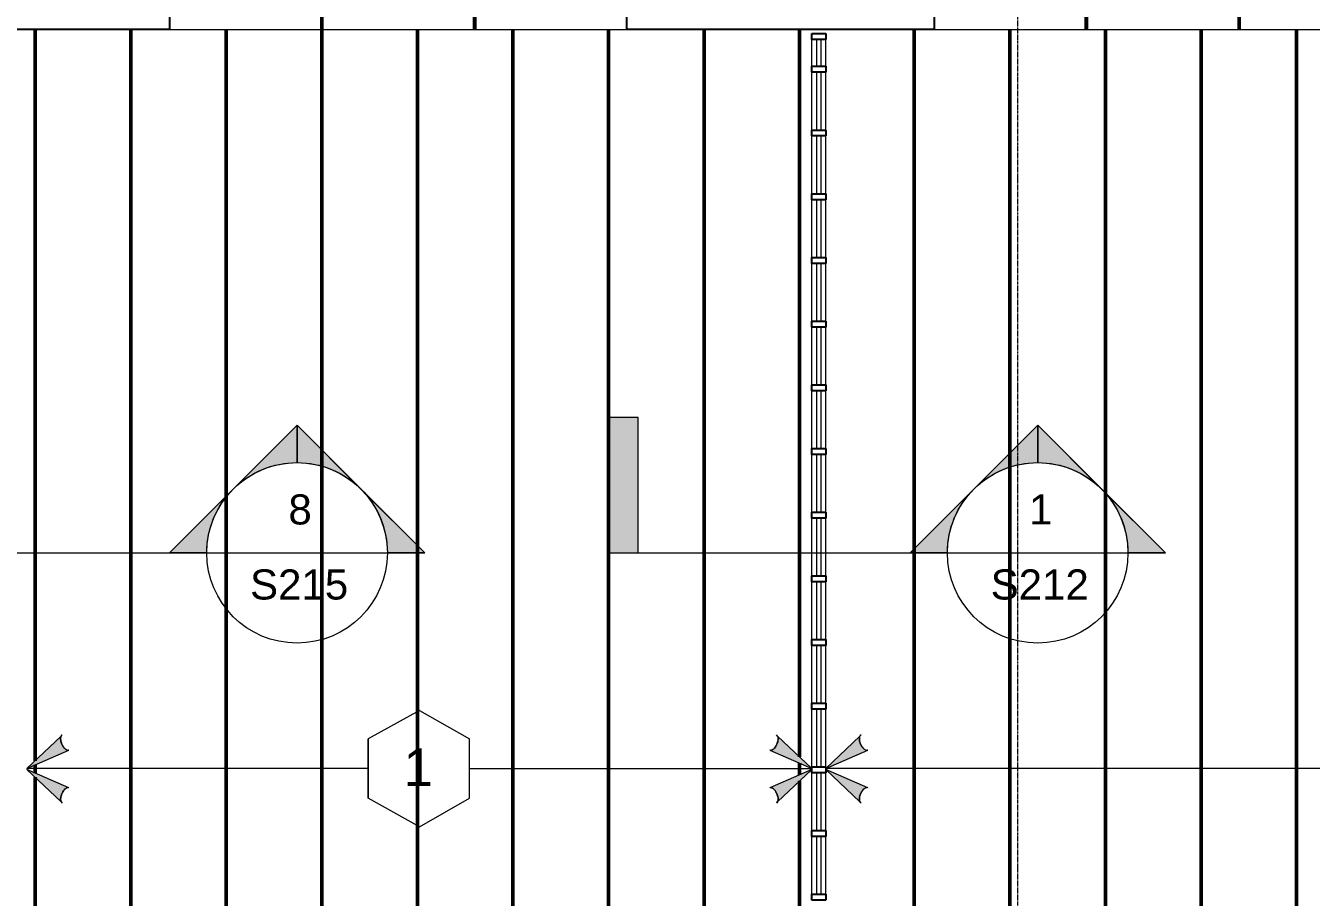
# Model space of a CAD drawing. Header units: inches. Extents: x -4036 to -1914, y 2 to 12338.
# Drawn here: x -3403.5 to -3080.6, y 10596.5 to 10815.5 of the extents above; entities that cross this region are included whole.
import ezdxf

# ---------------------------------------------------------------- set-up
doc = ezdxf.new("R2010")
doc.units = ezdxf.units.IN
doc.header["$MEASUREMENT"] = 0
doc.linetypes.add('Línea de rejilla', pattern=[0.875, 0.5, -0.125, 0.125, -0.125])
for name, color, linetype, lineweight in [('A-ANNO-NOTE', 131, 'Continuous', 9), ('A-DETL-GENF', 92, 'Continuous', 9), ('A-GLAZ-CURT', 52, 'Continuous', 9), ('A-GLAZ-CWMG', 51, 'Continuous', 9), ('G-ANNO-SYMB', 111, 'Continuous', 9), ('I-WALL', 2, 'Continuous', 9), ('S-BEAM', 12, 'Continuous', 9), ('S-BEAM-ANLY', 10, 'Continuous', 50), ('S-GRID', 1, 'Continuous', 9)]:
    doc.layers.add(name, color=color, linetype=linetype, lineweight=lineweight)
doc.styles.add('Arial', font='arial.ttf', dxfattribs={"height": 9.448819})
doc.styles.add('Arial_2', font='arial.ttf', dxfattribs={"height": 7.559055})

# ---------------------------------------------------------------- blocks, each defined once
blk = doc.blocks.new('Rectangular Mullion - 3 1_2_-1273354-FRAMING PLAN - 2ND FLOOR')
at = {"layer": 'A-GLAZ-CWMG'}
for p, q in [((-3206.07, 10805.26), (-3206.07, 10811.99)), ((-3202.57, 10805.26), (-3202.57, 10811.99))]:
    blk.add_line(p, q, dxfattribs=at)
blk = doc.blocks.new('Rectangular Mullion - 3 1_2_-735869-FRAMING PLAN - 2ND FLOOR')
at = {"layer": 'A-GLAZ-CWMG', "lineweight": 25}
for p, q in [((0, 1.75), (-1.5, 1.75)), ((-1.5, 1.75), (-1.5, -1.75)), ((0, -1.75), (0, 1.75)), ((-1.5, -1.75), (0, -1.75))]:
    blk.add_line(p, q, dxfattribs=at)
blk = doc.blocks.new('System Panel - PlyWood-764936-FRAMING PLAN - 2ND FLOOR')
at = {"layer": 'A-GLAZ-CURT', "lineweight": 18}
for p, q in [((-7.25, -0.5), (-7.25, 0.5)), ((-7.25, 0.5), (7.25, 0.5)), ((7.25, 0.5), (7.25, -0.5)), ((7.25, -0.5), (-7.25, -0.5))]:
    blk.add_line(p, q, dxfattribs=at)
blk = doc.blocks.new('Rectangular Mullion - 3 1_2_-735841-FRAMING PLAN - 2ND FLOOR')
at = {"layer": 'A-GLAZ-CWMG'}
for p, q in [((-3206.07, 10485.26), (-3206.07, 10499.76)), ((-3202.57, 10485.26), (-3202.57, 10499.76))]:
    blk.add_line(p, q, dxfattribs=at)
blk = doc.blocks.new('Rectangular Mullion - 3 1_2_-735844-FRAMING PLAN - 2ND FLOOR')
at = {"layer": 'A-GLAZ-CWMG', "lineweight": 25}
for p, q in [((0.75, 1.75), (-0.75, 1.75)), ((-0.75, 1.75), (-0.75, -1.75)), ((0.75, -1.75), (0.75, 1.75)), ((-0.75, -1.75), (0.75, -1.75))]:
    blk.add_line(p, q, dxfattribs=at)
blk = doc.blocks.new('TRUSS - 22_-1507224-FRAMING PLAN - 2ND FLOOR')
at = {"layer": 'S-BEAM'}
for p, q in [((-160.51, 0), (-183.66, 0)), ((27.72, 0), (-155.01, 0)), ((32.18, 0), (29.29, 0)), ((183.94, 0), (33.74, 0))]:
    blk.add_line(p, q, dxfattribs=at)
blk = doc.blocks.new('TRUSS - 22_-V61-FRAMING PLAN - 2ND FLOOR')
at = {"layer": 'S-BEAM'}
for p, q in [((-160.5125, 0), (-183.6625, 0)), ((183.9375, 0), (-155.0125, 0))]:
    blk.add_line(p, q, dxfattribs=at)
blk = doc.blocks.new('TRUSS - 22_-1507207-FRAMING PLAN - 2ND FLOOR')
at = {"layer": 'S-BEAM'}
for p, q in [((-169.5125, 0), (-192.6625, 0)), ((192.9375, 0), (-164.0125, 0))]:
    blk.add_line(p, q, dxfattribs=at)
blk = doc.blocks.new('TRUSS - 22_-V62-FRAMING PLAN - 2ND FLOOR')
at = {"layer": 'S-BEAM'}
for p, q in [((-169.51, 0), (-192.66, 0)), ((19.67, 0), (-164.01, 0)), ((22.75, 0), (20.71, 0)), ((192.94, 0), (23.79, 0))]:
    blk.add_line(p, q, dxfattribs=at)
blk = doc.blocks.new('TRUSS - 22_-V63-FRAMING PLAN - 2ND FLOOR')
at = {"layer": 'S-BEAM'}
for p, q in [((164.0125, 0), (-192.9375, 0)), ((192.6625, 0), (169.5125, 0))]:
    blk.add_line(p, q, dxfattribs=at)
blk = doc.blocks.new('TRUSS - 22_-V64-FRAMING PLAN - 2ND FLOOR')
at = {"layer": 'S-BEAM'}
for p, q in [((155.0125, 0), (-183.9375, 0)), ((183.6625, 0), (160.5125, 0))]:
    blk.add_line(p, q, dxfattribs=at)
blk = doc.blocks.new('System Panel - PlyWood-1273358-FRAMING PLAN - 2ND FLOOR')
at = {"layer": 'A-GLAZ-CURT', "lineweight": 18}
for p, q in [((-3.36, -0.5), (-3.36, 0.5)), ((-3.36, 0.5), (3.36, 0.5)), ((3.36, 0.5), (3.36, -0.5)), ((3.36, -0.5), (-3.36, -0.5))]:
    blk.add_line(p, q, dxfattribs=at)
blk = doc.blocks.new('TRUSSES - TRUSSES-1143614-FRAMING PLAN - 2ND FLOOR')
at = {"layer": 'A-DETL-GENF'}
h = blk.add_hatch(color=256, dxfattribs=at)
h.paths.add_polyline_path([(-133.65, 8.4), (-142.16, 0.26), (-131.89, 4.79), (-132.1, 4.81), (-132.33, 4.9), (-132.56, 5.06), (-133.02, 5.53), (-133.41, 6.17), (-133.68, 6.89), (-133.8, 7.59), (-133.74, 8.17)], flags=0)
h.paths.add_polyline_path([(-142.25, 0), (-133.65, -8.17), (-133.74, -7.95), (-133.79, -7.68), (-133.76, -7.02), (-133.56, -6.3), (-133.23, -5.61), (-132.8, -5.04), (-132.33, -4.68), (-132.1, -4.59), (-131.89, -4.56), (-131.7, -4.6), (-142.16, -0.04)], flags=0)
h = blk.add_hatch(color=256, dxfattribs=at)
h.paths.add_polyline_path([(133.65, 8.4), (133.74, 8.17), (133.79, 7.9), (133.76, 7.25), (133.56, 6.53), (133.23, 5.84), (132.8, 5.27), (132.33, 4.9), (132.1, 4.81), (131.89, 4.79), (131.7, 4.83), (142.25, 0.23)], flags=0)
h.paths.add_polyline_path([(142.25, 0), (131.89, -4.56), (132.1, -4.59), (132.33, -4.68), (132.56, -4.83), (133.02, -5.31), (133.41, -5.95), (133.68, -6.66), (133.8, -7.36), (133.74, -7.95), (133.65, -8.17)], flags=0)
for p, q in [((0, 14.61), (-12.61, 7.43)), ((0, 14.61), (12.85, 7.43)), ((-133.65, 8.4), (-142.25, 0.23)), ((-133.65, 8.4), (-133.37, 8.66)), ((-12.61, 7.43), (-12.61, -7.43)), ((12.85, -7.43), (12.85, 7.43)), ((12.85, 7.43), (12.85, -7.43)), ((133.65, 8.4), (133.37, 8.66)), ((142.25, 0.23), (133.65, 8.4)), ((-142.25, 0.23), (-131.7, 4.83)), ((131.7, 4.83), (142.25, 0.23)), ((-142.25, 0), (-133.65, -8.17)), ((-131.7, -4.6), (-142.25, 0)), ((-12.61, 0), (-142.25, 0)), ((12.85, 0), (142.25, 0)), ((142.25, 0), (131.7, -4.6)), ((133.65, -8.17), (142.25, 0)), ((-133.65, -8.17), (-133.37, -8.43)), ((0, -14.56), (-12.61, -7.43)), ((0, -14.56), (12.85, -7.43)), ((133.65, -8.17), (133.37, -8.43))]:
    blk.add_line(p, q, dxfattribs=at)
for centre, major_axis, start_param, end_param in [((-132.54, 6.74), (-0.84, 1.91), 0.527907, 1.031328), ((-132.54, 6.74), (-0.84, 1.91), 1.058732, 1.553534), ((-132.54, 6.74), (-0.84, 1.91), 0, 0.515859), ((132.54, 6.74), (0.84, 1.91), 5.767326, 6.283185), ((132.54, 6.74), (0.84, 1.91), 4.729651, 5.224453), ((132.54, 6.74), (0.84, 1.91), 5.251857, 5.755279), ((-132.54, 6.74), (-0.84, 1.91), 1.586991, 2.08013), ((-132.54, 6.74), (-0.84, 1.91), 2.111632, 2.609761), ((-132.54, 6.74), (-0.84, 1.91), 2.630892, 3.141593), ((132.54, 6.74), (0.84, 1.91), 3.141593, 3.652293), ((132.54, 6.74), (0.84, 1.91), 3.673425, 4.171554), ((132.54, 6.74), (0.84, 1.91), 4.203055, 4.696194), ((-132.54, -6.52), (0.84, 1.91), 1.588058, 2.082861), ((-132.54, -6.52), (0.84, 1.91), 1.061463, 1.554602), ((-132.54, -6.52), (0.84, 1.91), 0.531832, 1.029961), ((-132.54, -6.52), (0.84, 1.91), 0, 0.5107), ((132.54, -6.52), (-0.84, 1.91), 5.772485, 6.283185), ((132.54, -6.52), (-0.84, 1.91), 5.253224, 5.751353), ((132.54, -6.52), (-0.84, 1.91), 4.728584, 5.221723), ((132.54, -6.52), (-0.84, 1.91), 4.200325, 4.695127), ((-132.54, -6.52), (0.84, 1.91), 2.110265, 2.613686), ((-132.54, -6.52), (0.84, 1.91), 2.625734, 3.141593), ((132.54, -6.52), (-0.84, 1.91), 3.141593, 3.657452), ((132.54, -6.52), (-0.84, 1.91), 3.669499, 4.172921)]:
    blk.add_ellipse(centre, major_axis=major_axis, ratio=0.493649, start_param=start_param, end_param=end_param, dxfattribs=at)
for points, knots in [([(-131.7, 4.83), (-131.76, 4.81), (-131.89, 4.78), (-132.1, 4.8), (-132.33, 4.89), (-132.64, 5.1), (-133.03, 5.5), (-133.43, 6.16), (-133.73, 6.96), (-133.83, 7.64), (-133.77, 8.12), (-133.7, 8.31), (-133.65, 8.4)], [0, 0, 0, 0, 0.066667, 0.133333, 0.2, 0.266667, 0.4, 0.533333, 0.666667, 0.833333, 0.916667, 1, 1, 1, 1]), ([(133.65, 8.4), (133.69, 8.33), (133.75, 8.18), (133.81, 7.82), (133.79, 7.26), (133.59, 6.52), (133.26, 5.84), (132.86, 5.3), (132.44, 4.94), (132.11, 4.79), (131.86, 4.78), (131.76, 4.81), (131.7, 4.83)], [0, 0, 0, 0, 0.066667, 0.133333, 0.266667, 0.4, 0.533333, 0.65, 0.766667, 0.883333, 0.941667, 1, 1, 1, 1]), ([(-133.65, -8.17), (-133.69, -8.1), (-133.75, -7.96), (-133.81, -7.59), (-133.79, -7.03), (-133.59, -6.3), (-133.26, -5.62), (-132.86, -5.08), (-132.44, -4.71), (-132.11, -4.57), (-131.86, -4.55), (-131.76, -4.58), (-131.7, -4.6)], [0, 0, 0, 0, 0.066667, 0.133333, 0.266667, 0.4, 0.533333, 0.65, 0.766667, 0.883333, 0.941667, 1, 1, 1, 1]), ([(131.7, -4.6), (131.76, -4.58), (131.89, -4.55), (132.1, -4.57), (132.33, -4.67), (132.64, -4.87), (133.03, -5.28), (133.43, -5.93), (133.73, -6.73), (133.83, -7.41), (133.77, -7.9), (133.7, -8.09), (133.65, -8.17)], [0, 0, 0, 0, 0.066667, 0.133333, 0.2, 0.266667, 0.4, 0.533333, 0.666667, 0.833333, 0.916667, 1, 1, 1, 1])]:
    blk.add_open_spline(points, degree=3, knots=knots, dxfattribs=at)
blk = doc.blocks.new('TRUSSES - TRUSSES-1143648-FRAMING PLAN - 2ND FLOOR')
at = {"layer": 'A-DETL-GENF'}
h = blk.add_hatch(color=256, dxfattribs=at)
h.paths.add_polyline_path([(-89.95, 8.4), (-98.55, 0.23), (-88.19, 4.79), (-88.4, 4.81), (-88.63, 4.9), (-88.86, 5.06), (-89.32, 5.53), (-89.71, 6.17), (-89.98, 6.89), (-90.1, 7.59), (-90.04, 8.17)], flags=0)
h.paths.add_polyline_path([(-98.55, 0), (-89.95, -8.17), (-90.04, -7.95), (-90.09, -7.68), (-90.06, -7.02), (-89.86, -6.3), (-89.53, -5.61), (-89.1, -5.04), (-88.63, -4.68), (-88.4, -4.59), (-88.19, -4.56), (-88, -4.6)], flags=0)
h = blk.add_hatch(color=256, dxfattribs=at)
h.paths.add_polyline_path([(89.95, 8.4), (90.04, 8.17), (90.09, 7.9), (90.06, 7.25), (89.86, 6.53), (89.53, 5.84), (89.1, 5.27), (88.63, 4.9), (88.4, 4.81), (88.19, 4.79), (88, 4.83), (98.55, 0.23)], flags=0)
h.paths.add_polyline_path([(98.55, 0), (88.19, -4.56), (88.4, -4.59), (88.63, -4.68), (88.86, -4.83), (89.32, -5.31), (89.71, -5.95), (89.98, -6.66), (90.1, -7.36), (90.04, -7.95), (89.95, -8.17)], flags=0)
for p, q in [((0, 14.61), (-12.61, 7.43)), ((0, 14.61), (12.85, 7.43)), ((-89.95, 8.4), (-98.55, 0.23)), ((-89.95, 8.4), (-89.67, 8.66)), ((-12.61, 7.43), (-12.61, -7.43)), ((12.85, -7.43), (12.85, 7.43)), ((12.85, 7.43), (12.85, -7.43)), ((89.95, 8.4), (89.67, 8.66)), ((98.55, 0.23), (89.95, 8.4)), ((-98.55, 0.23), (-88, 4.83)), ((88, 4.83), (98.55, 0.23)), ((-98.55, 0), (-89.95, -8.17)), ((-88, -4.6), (-98.55, 0)), ((-12.61, 0), (-98.55, 0)), ((12.85, 0), (98.55, 0)), ((98.55, 0), (88, -4.6)), ((89.95, -8.17), (98.55, 0)), ((-89.95, -8.17), (-89.67, -8.43)), ((0, -14.56), (-12.61, -7.43)), ((0, -14.56), (12.85, -7.43)), ((89.95, -8.17), (89.67, -8.43))]:
    blk.add_line(p, q, dxfattribs=at)
for centre, major_axis, start_param, end_param in [((-88.84, 6.74), (-0.84, 1.91), 0.527907, 1.031328), ((-88.84, 6.74), (-0.84, 1.91), 1.058732, 1.553534), ((-88.84, 6.74), (-0.84, 1.91), 0, 0.515859), ((88.84, 6.74), (0.84, 1.91), 5.767326, 6.283185), ((88.84, 6.74), (0.84, 1.91), 4.729651, 5.224453), ((88.84, 6.74), (0.84, 1.91), 5.251857, 5.755279), ((-88.84, 6.74), (-0.84, 1.91), 1.586991, 2.08013), ((-88.84, 6.74), (-0.84, 1.91), 2.111632, 2.609761), ((-88.84, 6.74), (-0.84, 1.91), 2.630892, 3.141593), ((88.84, 6.74), (0.84, 1.91), 3.141593, 3.652293), ((88.84, 6.74), (0.84, 1.91), 3.673425, 4.171554), ((88.84, 6.74), (0.84, 1.91), 4.203055, 4.696194), ((-88.84, -6.52), (0.84, 1.91), 1.588058, 2.082861), ((-88.84, -6.52), (0.84, 1.91), 1.061463, 1.554602), ((-88.84, -6.52), (0.84, 1.91), 0.531832, 1.029961), ((-88.84, -6.52), (0.84, 1.91), 0, 0.5107), ((88.84, -6.52), (-0.84, 1.91), 5.772485, 6.283185), ((88.84, -6.52), (-0.84, 1.91), 5.253224, 5.751353), ((88.84, -6.52), (-0.84, 1.91), 4.728584, 5.221723), ((88.84, -6.52), (-0.84, 1.91), 4.200325, 4.695127), ((-88.84, -6.52), (0.84, 1.91), 2.110265, 2.613686), ((-88.84, -6.52), (0.84, 1.91), 2.625734, 3.141593), ((88.84, -6.52), (-0.84, 1.91), 3.141593, 3.657452), ((88.84, -6.52), (-0.84, 1.91), 3.669499, 4.172921)]:
    blk.add_ellipse(centre, major_axis=major_axis, ratio=0.493649, start_param=start_param, end_param=end_param, dxfattribs=at)
for points, knots in [([(-88, 4.83), (-88.06, 4.81), (-88.19, 4.78), (-88.4, 4.8), (-88.63, 4.89), (-88.94, 5.1), (-89.33, 5.5), (-89.73, 6.16), (-90.03, 6.96), (-90.13, 7.64), (-90.07, 8.12), (-90, 8.31), (-89.95, 8.4)], [0, 0, 0, 0, 0.066667, 0.133333, 0.2, 0.266667, 0.4, 0.533333, 0.666667, 0.833333, 0.916667, 1, 1, 1, 1]), ([(89.95, 8.4), (89.99, 8.33), (90.05, 8.18), (90.11, 7.82), (90.09, 7.26), (89.89, 6.52), (89.56, 5.84), (89.16, 5.3), (88.74, 4.94), (88.41, 4.79), (88.16, 4.78), (88.06, 4.81), (88, 4.83)], [0, 0, 0, 0, 0.066667, 0.133333, 0.266667, 0.4, 0.533333, 0.65, 0.766667, 0.883333, 0.941667, 1, 1, 1, 1]), ([(-89.95, -8.17), (-89.99, -8.1), (-90.05, -7.96), (-90.11, -7.59), (-90.09, -7.03), (-89.89, -6.3), (-89.56, -5.62), (-89.16, -5.08), (-88.74, -4.71), (-88.41, -4.57), (-88.16, -4.55), (-88.06, -4.58), (-88, -4.6)], [0, 0, 0, 0, 0.066667, 0.133333, 0.266667, 0.4, 0.533333, 0.65, 0.766667, 0.883333, 0.941667, 1, 1, 1, 1]), ([(88, -4.6), (88.06, -4.58), (88.19, -4.55), (88.4, -4.57), (88.63, -4.67), (88.94, -4.87), (89.33, -5.28), (89.73, -5.93), (90.03, -6.73), (90.13, -7.41), (90.07, -7.9), (90, -8.09), (89.95, -8.17)], [0, 0, 0, 0, 0.066667, 0.133333, 0.2, 0.266667, 0.4, 0.533333, 0.666667, 0.833333, 0.916667, 1, 1, 1, 1])]:
    blk.add_open_spline(points, degree=3, knots=knots, dxfattribs=at)
blk = doc.blocks.new('Vista de diseño - Extremo inicial de sección - Rellenado-1561-FRAMING PLAN - 2ND FLOOR')
at = {"layer": 'G-ANNO-SYMB'}
h = blk.add_hatch(color=256, dxfattribs=at)
edge = h.paths.add_edge_path(flags=0)
edge.add_line((-0.2362, 0.3341), (-0.2362, 0.2362))
edge.add_arc((-0.2362, 0), 0.2362, 90, 135)
edge.add_line((-0.4033, 0.167), (-0.2362, 0.3341))
h = blk.add_hatch(color=256, dxfattribs=at)
edge = h.paths.add_edge_path(flags=0)
edge.add_line((-0.2362, 0.3341), (-0.0692, 0.167))
edge.add_arc((-0.2362, 0), 0.2362, 45, 90)
edge.add_line((-0.2362, 0.2362), (-0.2362, 0.3341))
h = blk.add_hatch(color=256, dxfattribs=at)
edge = h.paths.add_edge_path(flags=0)
edge.add_line((-0.5703, 0), (-0.4033, 0.167))
edge.add_arc((-0.2362, 0), 0.2362, 135, 180)
edge.add_line((-0.4724, 0), (-0.5703, 0))
h = blk.add_hatch(color=256, dxfattribs=at)
edge = h.paths.add_edge_path(flags=0)
edge.add_line((0.0978, 0), (0, 0))
edge.add_arc((-0.2362, 0), 0.2362, 360, 405)
edge.add_line((-0.0692, 0.167), (0.0978, 0))
for p, q in [((-0.2362, 0.3341), (-0.5703, 0)), ((-0.2362, 0.3341), (-0.4033, 0.167)), ((-0.2362, 0.3341), (0.0978, 0)), ((-0.2362, 0.2362), (-0.2362, 0.3341)), ((-0.2362, 0.3341), (-0.2362, 0.2362)), ((-0.0692, 0.167), (-0.2362, 0.3341)), ((-0.4033, 0.167), (-0.5703, 0)), ((0.0978, 0), (-0.0692, 0.167)), ((-0.5703, 0), (-0.4724, 0)), ((0, 0), (0.0978, 0)), ((-0.4724, 0), (-0.5703, 0)), ((0, 0), (0.0978, 0))]:
    blk.add_line(p, q, dxfattribs=at)
for start, end in [(360, 180), (90, 135), (45, 90), (135, 180), (360, 45), (180, 360)]:
    blk.add_arc((-0.2362, 0), 0.2362, start, end, dxfattribs=at)
blk = doc.blocks.new('Vista de diseño - Extremo final de sección - Rellenado-14997-FRAMING PLAN - 2ND FLOOR')
at = {"layer": 'G-ANNO-SYMB'}
blk.add_hatch(color=256, dxfattribs=at).paths.add_polyline_path([(0, 0.3543), (0, 0), (-0.0787, 0), (-0.0787, 0.3543)], flags=0)
for p, q in [((0, 0.3543), (-0.0787, 0.3543)), ((-0.0787, 0.3543), (-0.0787, 0)), ((0, 0), (0, 0.3543)), ((-0.0787, 0), (0, 0))]:
    blk.add_line(p, q, dxfattribs=at)

msp = doc.modelspace()

# ---------------------------------------------------------------- linework, layer by layer
at = {"layer": 'G-ANNO-SYMB'}
for p, q in [((-3435.65, 10683.04), (-3358.01, 10683.04)), ((-3358.01, 10683.04), (-3312.65, 10683.04)), ((-3249.65, 10683.04), (-3172.01, 10683.04)), ((-3172.01, 10683.04), (-3126.65, 10683.04))]:
    msp.add_line(p, q, dxfattribs=at)
at = {"layer": 'I-WALL', "lineweight": 25}
for p, q in [((-3367.34, 10819.99), (-3367.34, 10814.49)), ((-3329.31, 10814.49), (-3329.31, 10819.99)), ((-3328.94, 10819.99), (-3328.94, 10814.49)), ((-3290.91, 10814.49), (-3290.91, 10819.99)), ((-3290.54, 10819.99), (-3290.54, 10814.49)), ((-3252.51, 10814.49), (-3252.51, 10819.99)), ((-3175.34, 10819.99), (-3175.34, 10814.49)), ((-3137.31, 10814.49), (-3137.31, 10819.99)), ((-3136.94, 10819.99), (-3136.94, 10814.49)), ((-3098.91, 10814.49), (-3098.91, 10819.99)), ((-3098.54, 10819.99), (-3098.54, 10814.49)), ((-3367.34, 10814.49), (-3409.3, 10814.49)), ((-3328.94, 10814.49), (-3329.31, 10814.49)), ((-3290.54, 10814.49), (-3290.91, 10814.49)), ((-3175.34, 10814.49), (-3252.51, 10814.49)), ((-3136.94, 10814.49), (-3137.31, 10814.49)), ((-3098.54, 10814.49), (-3098.91, 10814.49))]:
    msp.add_line(p, q, dxfattribs=at)
at = {"layer": 'I-WALL'}
for p, q in [((-3367.34, 10814.49), (-3329.31, 10814.49)), ((-3328.94, 10814.49), (-3290.91, 10814.49)), ((-3290.54, 10814.49), (-3252.51, 10814.49)), ((-3175.34, 10814.49), (-3137.31, 10814.49)), ((-3136.94, 10814.49), (-3098.91, 10814.49)), ((-3098.54, 10814.49), (-3060.51, 10814.49))]:
    msp.add_line(p, q, dxfattribs=at)
at = {"layer": 'S-BEAM-ANLY', "color": 7}
for p, q in [((-3401.12, 10814.49), (-3401.12, 10813.41)), ((-3401.12, 10813.41), (-3401.12, 10630.81)), ((-3377.12, 10814.49), (-3377.12, 10813.41)), ((-3377.12, 10813.41), (-3377.12, 10487.54)), ((-3353.12, 10814.49), (-3353.12, 10813.41)), ((-3353.12, 10813.41), (-3353.12, 10487.54)), ((-3329.12, 10814.49), (-3329.12, 10813.41)), ((-3329.12, 10813.41), (-3329.12, 10487.54)), ((-3305.12, 10814.49), (-3305.12, 10813.41)), ((-3305.12, 10813.41), (-3305.12, 10487.54)), ((-3281.12, 10814.49), (-3281.12, 10813.41)), ((-3281.12, 10813.41), (-3281.12, 10487.54)), ((-3257.12, 10814.49), (-3257.12, 10813.41)), ((-3257.12, 10813.41), (-3257.12, 10505.54)), ((-3233.12, 10814.49), (-3233.12, 10813.41)), ((-3233.12, 10813.41), (-3233.12, 10505.54)), ((-3209.12, 10814.49), (-3209.12, 10813.41)), ((-3209.12, 10813.41), (-3209.12, 10631.76)), ((-3180.32, 10813.41), (-3180.32, 10814.49)), ((-3180.32, 10487.54), (-3180.32, 10813.41)), ((-3156.32, 10813.41), (-3156.32, 10814.49)), ((-3156.32, 10487.54), (-3156.32, 10813.41)), ((-3132.32, 10813.41), (-3132.32, 10814.49)), ((-3132.32, 10487.54), (-3132.32, 10813.41)), ((-3108.32, 10813.41), (-3108.32, 10814.49)), ((-3108.32, 10487.54), (-3108.32, 10813.41)), ((-3084.32, 10813.41), (-3084.32, 10814.49)), ((-3084.32, 10505.54), (-3084.32, 10813.41)), ((-3401.12, 10629.76), (-3401.12, 10627.73)), ((-3209.12, 10630.19), (-3209.12, 10627.3)), ((-3401.12, 10626.69), (-3401.12, 10487.54)), ((-3209.12, 10625.74), (-3209.12, 10505.54))]:
    msp.add_line(p, q, dxfattribs=at)
at = {"layer": 'S-GRID', "linetype": 'Línea de rejilla'}
msp.add_line((-3154.32, 9786.33), (-3154.32, 12288.56), dxfattribs=at)

# ---------------------------------------------------------------- block references
at = {"layer": 'A-DETL-GENF', "rotation": 180}
for name, p in [('TRUSSES - TRUSSES-1143648-FRAMING PLAN - 2ND FLOOR', (-3304.62, 10628.86)), ('TRUSSES - TRUSSES-1143614-FRAMING PLAN - 2ND FLOOR', (-3060.32, 10628.86))]:
    msp.add_blockref(name, p, dxfattribs=at)
at = {"layer": 'A-GLAZ-CURT', "rotation": 90.00000000000011}
for name, p in [('System Panel - PlyWood-1273358-FRAMING PLAN - 2ND FLOOR', (-3204.32, 10808.63)), ('System Panel - PlyWood-764936-FRAMING PLAN - 2ND FLOOR', (-3204.32, 10796.51)), ('System Panel - PlyWood-764936-FRAMING PLAN - 2ND FLOOR', (-3204.32, 10780.51)), ('System Panel - PlyWood-764936-FRAMING PLAN - 2ND FLOOR', (-3204.32, 10764.51)), ('System Panel - PlyWood-764936-FRAMING PLAN - 2ND FLOOR', (-3204.32, 10748.51)), ('System Panel - PlyWood-764936-FRAMING PLAN - 2ND FLOOR', (-3204.32, 10732.51)), ('System Panel - PlyWood-764936-FRAMING PLAN - 2ND FLOOR', (-3204.32, 10716.51)), ('System Panel - PlyWood-764936-FRAMING PLAN - 2ND FLOOR', (-3204.32, 10700.51)), ('System Panel - PlyWood-764936-FRAMING PLAN - 2ND FLOOR', (-3204.32, 10684.51)), ('System Panel - PlyWood-764936-FRAMING PLAN - 2ND FLOOR', (-3204.32, 10668.51)), ('System Panel - PlyWood-764936-FRAMING PLAN - 2ND FLOOR', (-3204.32, 10652.51)), ('System Panel - PlyWood-764936-FRAMING PLAN - 2ND FLOOR', (-3204.32, 10636.51)), ('System Panel - PlyWood-764936-FRAMING PLAN - 2ND FLOOR', (-3204.32, 10620.51)), ('System Panel - PlyWood-764936-FRAMING PLAN - 2ND FLOOR', (-3204.32, 10604.51))]:
    msp.add_blockref(name, p, dxfattribs=at)
at = {"layer": 'A-GLAZ-CWMG', "extrusion": (0, 0, -1), "rotation": 89.9999999999999}
for name, p in [('Rectangular Mullion - 3 1_2_-735869-FRAMING PLAN - 2ND FLOOR', (3204.32, 10813.49)), ('Rectangular Mullion - 3 1_2_-735844-FRAMING PLAN - 2ND FLOOR', (3204.32, 10804.51)), ('Rectangular Mullion - 3 1_2_-735844-FRAMING PLAN - 2ND FLOOR', (3204.32, 10788.51)), ('Rectangular Mullion - 3 1_2_-735844-FRAMING PLAN - 2ND FLOOR', (3204.32, 10772.51)), ('Rectangular Mullion - 3 1_2_-735844-FRAMING PLAN - 2ND FLOOR', (3204.32, 10756.51)), ('Rectangular Mullion - 3 1_2_-735844-FRAMING PLAN - 2ND FLOOR', (3204.32, 10740.51)), ('Rectangular Mullion - 3 1_2_-735844-FRAMING PLAN - 2ND FLOOR', (3204.32, 10724.51)), ('Rectangular Mullion - 3 1_2_-735844-FRAMING PLAN - 2ND FLOOR', (3204.32, 10708.51)), ('Rectangular Mullion - 3 1_2_-735844-FRAMING PLAN - 2ND FLOOR', (3204.32, 10692.51)), ('Rectangular Mullion - 3 1_2_-735844-FRAMING PLAN - 2ND FLOOR', (3204.32, 10676.51)), ('Rectangular Mullion - 3 1_2_-735844-FRAMING PLAN - 2ND FLOOR', (3204.32, 10660.51)), ('Rectangular Mullion - 3 1_2_-735844-FRAMING PLAN - 2ND FLOOR', (3204.32, 10644.51)), ('Rectangular Mullion - 3 1_2_-735844-FRAMING PLAN - 2ND FLOOR', (3204.32, 10628.51)), ('Rectangular Mullion - 3 1_2_-735844-FRAMING PLAN - 2ND FLOOR', (3204.32, 10612.51)), ('Rectangular Mullion - 3 1_2_-735844-FRAMING PLAN - 2ND FLOOR', (3204.32, 10596.51))]:
    msp.add_blockref(name, p, dxfattribs=at)
at = {"layer": 'A-GLAZ-CWMG'}
for name, p in [('Rectangular Mullion - 3 1_2_-1273354-FRAMING PLAN - 2ND FLOOR', (0, 0)), ('Rectangular Mullion - 3 1_2_-735841-FRAMING PLAN - 2ND FLOOR', (0, 304)), ('Rectangular Mullion - 3 1_2_-735841-FRAMING PLAN - 2ND FLOOR', (0, 288)), ('Rectangular Mullion - 3 1_2_-735841-FRAMING PLAN - 2ND FLOOR', (0, 272)), ('Rectangular Mullion - 3 1_2_-735841-FRAMING PLAN - 2ND FLOOR', (0, 256)), ('Rectangular Mullion - 3 1_2_-735841-FRAMING PLAN - 2ND FLOOR', (0, 240)), ('Rectangular Mullion - 3 1_2_-735841-FRAMING PLAN - 2ND FLOOR', (0, 224)), ('Rectangular Mullion - 3 1_2_-735841-FRAMING PLAN - 2ND FLOOR', (0, 208)), ('Rectangular Mullion - 3 1_2_-735841-FRAMING PLAN - 2ND FLOOR', (0, 192)), ('Rectangular Mullion - 3 1_2_-735841-FRAMING PLAN - 2ND FLOOR', (0, 176)), ('Rectangular Mullion - 3 1_2_-735841-FRAMING PLAN - 2ND FLOOR', (0, 160)), ('Rectangular Mullion - 3 1_2_-735841-FRAMING PLAN - 2ND FLOOR', (0, 144)), ('Rectangular Mullion - 3 1_2_-735841-FRAMING PLAN - 2ND FLOOR', (0, 128)), ('Rectangular Mullion - 3 1_2_-735841-FRAMING PLAN - 2ND FLOOR', (0, 112))]:
    msp.add_blockref(name, p, dxfattribs=at)
at = {"layer": 'G-ANNO-SYMB', "xscale": 95.99999999999994, "yscale": 95.99999999999994, "zscale": 95.99999999999994}
msp.add_blockref('Vista de diseño - Extremo final de sección - Rellenado-14997-FRAMING PLAN - 2ND FLOOR', (-3249.65, 10683.04), dxfattribs=at)
at = {"layer": 'G-ANNO-SYMB', "extrusion": (0, 0, -1), "xscale": 95.99999999999994, "yscale": 95.99999999999994, "zscale": 95.99999999999994}
for p in [(3358.01, 10683.04), (3172.01, 10683.04)]:
    msp.add_blockref('Vista de diseño - Extremo inicial de sección - Rellenado-1561-FRAMING PLAN - 2ND FLOOR', p, dxfattribs=at)
at = {"layer": 'S-BEAM'}
for name, p, rotation in [('TRUSS - 22_-V62-FRAMING PLAN - 2ND FLOOR', (-3401.12, 10650.48), 270.0000000000004), ('TRUSS - 22_-1507207-FRAMING PLAN - 2ND FLOOR', (-3377.12, 10650.48), 270.0000000000004), ('TRUSS - 22_-1507207-FRAMING PLAN - 2ND FLOOR', (-3353.12, 10650.48), 270.0000000000004), ('TRUSS - 22_-1507207-FRAMING PLAN - 2ND FLOOR', (-3329.12, 10650.48), 270.0000000000004), ('TRUSS - 22_-1507207-FRAMING PLAN - 2ND FLOOR', (-3305.12, 10650.48), 270.0000000000004), ('TRUSS - 22_-1507207-FRAMING PLAN - 2ND FLOOR', (-3281.12, 10650.48), 270.0000000000004), ('TRUSS - 22_-V61-FRAMING PLAN - 2ND FLOOR', (-3257.12, 10659.48), 270.0000000000004), ('TRUSS - 22_-V61-FRAMING PLAN - 2ND FLOOR', (-3233.12, 10659.48), 270.0000000000004), ('TRUSS - 22_-1507224-FRAMING PLAN - 2ND FLOOR', (-3209.12, 10659.48), 270.0000000000004), ('TRUSS - 22_-V63-FRAMING PLAN - 2ND FLOOR', (-3180.32, 10650.48), 90.0000000000004), ('TRUSS - 22_-V63-FRAMING PLAN - 2ND FLOOR', (-3156.32, 10650.48), 90.0000000000004), ('TRUSS - 22_-V63-FRAMING PLAN - 2ND FLOOR', (-3132.32, 10650.48), 90.0000000000004), ('TRUSS - 22_-V63-FRAMING PLAN - 2ND FLOOR', (-3108.32, 10650.48), 90.0000000000004), ('TRUSS - 22_-V64-FRAMING PLAN - 2ND FLOOR', (-3084.32, 10659.48), 90.00000000000031)]:
    msp.add_blockref(name, p, dxfattribs=dict(at, rotation=rotation))

# ---------------------------------------------------------------- texts
at = {"layer": 'A-ANNO-NOTE', "insert": (-3308.54, 10633.91), "char_height": 9.45, "width": 8.787, "attachment_point": 1, "style": 'Arial'}
msp.add_mtext('1', dxfattribs=at)
at = {"layer": 'G-ANNO-SYMB', "attachment_point": 1, "style": 'Arial_2'}
for s, insert, char_height, width in [('8', (-3337.51, 10697.73), 7.56, 7.272), ('1', (-3151.51, 10697.73), 7.56, 7.272), ('S215', (-3347.15, 10678.88), 7.559, 30.603), ('S212', (-3161.15, 10678.88), 7.559, 30.603)]:
    msp.add_mtext(s, dxfattribs=dict(at, insert=insert, char_height=char_height, width=width))

doc.saveas('drawing.dxf')
